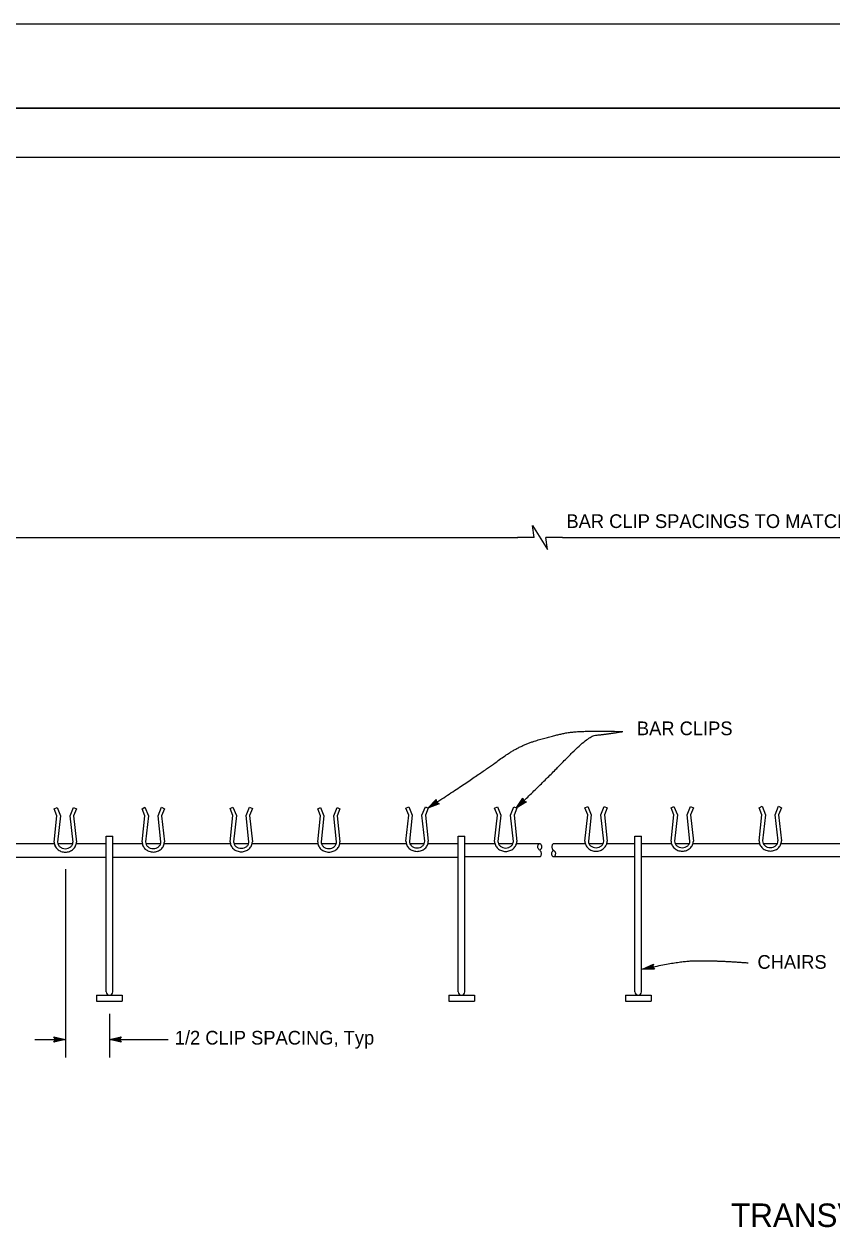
# Model space of a CAD drawing. Extents: x -893 to 867, y -474 to 712.
# Drawn here: x -505 to -92, y 95 to 712 of the extents above; entities that cross this region are included whole.
import ezdxf

# ---------------------------------------------------------------- set-up
doc = ezdxf.new("R2010")
doc.units = 0
for name, color, linetype in [('10 Sheet Format', 7, 'Continuous'), ('56 Stage 3 Anno', 7, 'Continuous'), ('60 Nongeo Data', 7, 'Continuous')]:
    doc.layers.add(name, color=color, linetype=linetype)

msp = doc.modelspace()

# ---------------------------------------------------------------- linework, layer by layer
at = {"layer": '10 Sheet Format'}
for p, q in [((-863.46, 668.96), (836.54, 668.96)), ((-813.45, 643.96), (811.55, 643.96))]:
    msp.add_line(p, q, dxfattribs=at)
for points in [[(-893.46, -474.04), (866.54, -474.04), (866.54, 711.96), (-893.46, 711.96)], [(-863.46, -431.04), (836.54, -431.04), (836.54, 668.96), (-863.46, 668.96)]]:
    msp.add_lwpolyline(points, close=True, dxfattribs=at)
at = {"layer": '56 Stage 3 Anno'}
for p, q in [((-664.27, 449.64), (-252.94, 449.64)), ((-244.74, 449.64), (-253.12, 449.64)), ((-230.26, 449.64), (-238.65, 449.64)), ((-230.26, 449.64), (203.43, 449.64)), ((-484.19, 280.24), (-484.19, 183.86)), ((-461.77, 206.21), (-461.77, 183.86)), ((-499.91, 193.13), (-484.27, 193.13)), ((-461.77, 193.13), (-431.72, 193.13))]:
    msp.add_line(p, q, dxfattribs=at)
msp.add_lwpolyline([(-244.74, 449.64), (-245.5, 455.74), (-237.88, 443.55), (-238.65, 449.64)], dxfattribs=at)
for points in [[(-293.24, 313.53), (-298.99, 311.36), (-294.7, 315.76), (-294.69, 315.35), (-297.83, 312.12), (-293.61, 313.71), (-293.98, 313.89), (-296.68, 312.87), (-294.67, 314.93), (-294.66, 314.52), (-295.53, 313.63), (-294.36, 314.07), (-294.64, 314.21), (-294.7, 315.76), (-294.64, 314.21)], [(-248.65, 314.49), (-253.94, 311.36), (-250.48, 316.44), (-250.39, 316.03), (-252.93, 312.31), (-249.05, 314.6), (-249.45, 314.72), (-251.93, 313.25), (-250.31, 315.63), (-250.22, 315.22), (-250.92, 314.19), (-249.85, 314.83), (-250.15, 314.92), (-250.48, 316.44), (-250.15, 314.92)], [(-183.13, 229.05), (-189.28, 229.01), (-183.73, 231.65), (-183.86, 231.26), (-187.92, 229.32), (-183.42, 229.34), (-183.7, 229.64), (-186.59, 229.62), (-183.99, 230.86), (-184.11, 230.47), (-185.24, 229.93), (-183.99, 229.94), (-184.21, 230.17), (-183.73, 231.65), (-184.21, 230.17)], [(-490.17, 194.45), (-484.27, 193.13), (-490.17, 191.82), (-489.96, 192.17), (-485.64, 193.13), (-489.97, 194.1), (-489.76, 193.75), (-486.99, 193.14), (-489.75, 192.52), (-489.54, 192.87), (-488.35, 193.14), (-489.55, 193.41), (-489.39, 193.13), (-490.17, 191.82), (-489.39, 193.13)], [(-455.86, 191.81), (-461.77, 193.13), (-455.86, 194.44), (-456.07, 194.09), (-460.4, 193.14), (-456.07, 192.16), (-456.28, 192.51), (-459.05, 193.13), (-456.28, 193.75), (-456.49, 193.4), (-457.69, 193.13), (-456.49, 192.86), (-456.65, 193.13), (-455.86, 194.44), (-456.65, 193.13)]]:
    msp.add_lwpolyline(points, close=True, dxfattribs=at)
for points in [[(-298.99, 311.36), (-270.9, 329.77), (-253.25, 342.88), (-236.24, 348.14), (-221.48, 351.19), (-199.33, 350.5)], [(-253.94, 311.36), (-240.41, 324.07), (-216.95, 348.43), (-208.89, 348.93), (-199.33, 350.5)], [(-189.28, 229.01), (-171.27, 233.15), (-155.98, 233.42), (-145.05, 233.01), (-135.22, 232.33)]]:
    msp.add_open_spline(points, degree=2, dxfattribs=at)
at = {"layer": '60 Nongeo Data'}
for p, q in [((-463.45, 217.49), (-463.45, 296.96)), ((-463.45, 296.96), (-460.09, 296.96)), ((-460.09, 217.49), (-460.09, 296.96)), ((-283.45, 217.49), (-283.45, 296.96)), ((-283.45, 296.96), (-280.09, 296.96)), ((-280.09, 217.49), (-280.09, 296.96)), ((-193.12, 296.96), (-189.76, 296.96)), ((-193.12, 217.49), (-193.12, 296.96)), ((-189.76, 217.49), (-189.76, 296.96)), ((-234.71, 293.21), (-218.55, 293.21)), ((-216.68, 293.21), (-209.39, 293.21)), ((-207.53, 293.21), (-193.12, 293.21)), ((-468.33, 215.81), (-455.21, 215.81)), ((-468.33, 215.81), (-468.33, 212.74)), ((-468.33, 212.74), (-455.21, 212.74)), ((-455.21, 215.81), (-455.21, 212.74)), ((-288.33, 215.81), (-275.21, 215.81)), ((-288.33, 215.81), (-288.33, 212.74)), ((-288.33, 212.74), (-275.21, 212.74)), ((-275.21, 215.81), (-275.21, 212.74)), ((-198, 215.81), (-184.88, 215.81)), ((-198, 215.81), (-198, 212.74)), ((-198, 212.74), (-184.88, 212.74)), ((-184.88, 215.81), (-184.88, 212.74))]:
    msp.add_line(p, q, dxfattribs=at)
for points in [[(-490.05, 293.99), (-488.62, 307.42), (-490.05, 310.97), (-488.59, 311.68), (-486.87, 307.42), (-488.3, 293.99)], [(-480.42, 293.99), (-481.85, 307.42), (-480.13, 311.68), (-478.67, 310.97), (-480.1, 307.41), (-478.67, 293.99)], [(-445.08, 294.07), (-443.65, 307.49), (-445.09, 311.04), (-443.63, 311.76), (-441.9, 307.49), (-443.33, 294.07)], [(-435.46, 294.07), (-436.89, 307.49), (-435.16, 311.76), (-433.7, 311.04), (-435.14, 307.49), (-433.7, 294.07)], [(-400.09, 294.21), (-398.66, 307.63), (-400.1, 311.19), (-398.63, 311.9), (-396.91, 307.63), (-398.34, 294.21)], [(-390.46, 294.21), (-391.9, 307.63), (-390.17, 311.9), (-388.71, 311.19), (-390.14, 307.63), (-388.71, 294.21)], [(-355.31, 294.06), (-353.88, 307.48), (-355.31, 311.03), (-353.85, 311.75), (-352.13, 307.48), (-353.56, 294.06)], [(-345.68, 294.06), (-347.11, 307.48), (-345.39, 311.75), (-343.93, 311.03), (-345.36, 307.48), (-343.93, 294.06)], [(-310.21, 294.4), (-308.78, 307.82), (-310.21, 311.38), (-308.75, 312.09), (-307.03, 307.82), (-308.46, 294.4)], [(-300.58, 294.4), (-302.01, 307.82), (-300.29, 312.09), (-298.82, 311.38), (-300.26, 307.82), (-298.83, 294.4)], [(-264.92, 294.37), (-263.49, 307.79), (-264.92, 311.35), (-263.46, 312.06), (-261.73, 307.79), (-263.16, 294.37)], [(-255.29, 294.37), (-256.72, 307.79), (-255, 312.06), (-253.53, 311.35), (-254.97, 307.79), (-253.54, 294.37)], [(-218.72, 294.49), (-217.29, 307.92), (-218.73, 311.47), (-217.27, 312.18), (-215.54, 307.92), (-216.97, 294.49)], [(-209.1, 294.49), (-210.53, 307.92), (-208.8, 312.18), (-207.34, 311.47), (-208.78, 307.91), (-207.34, 294.49)], [(-174.65, 294.52), (-173.22, 307.94), (-174.66, 311.5), (-173.2, 312.21), (-171.47, 307.94), (-172.9, 294.52)], [(-165.03, 294.52), (-166.46, 307.94), (-164.73, 312.21), (-163.27, 311.5), (-164.71, 307.94), (-163.27, 294.52)], [(-129.64, 294.58), (-128.21, 308), (-129.65, 311.56), (-128.18, 312.27), (-126.46, 308), (-127.89, 294.58)], [(-120.01, 294.58), (-121.45, 308), (-119.72, 312.27), (-118.26, 311.55), (-119.69, 308), (-118.26, 294.58)], [(-523.9, 293.21), (-489.98, 293.21)], [(-488.19, 293.21), (-480.53, 293.21)], [(-478.74, 293.21), (-463.45, 293.21)], [(-460.2, 293.21), (-445, 293.21)], [(-443.2, 293.21), (-435.59, 293.21)], [(-433.78, 293.21), (-399.98, 293.21)], [(-398.16, 293.21), (-390.64, 293.21)], [(-388.82, 293.21), (-355.23, 293.21)], [(-353.44, 293.21), (-345.81, 293.21)], [(-344.01, 293.21), (-310.06, 293.21)], [(-308.2, 293.21), (-300.83, 293.21)], [(-298.91, 293.21), (-283.5, 293.21)], [(-280.06, 293.21), (-264.77, 293.21)], [(-262.92, 293.21), (-255.53, 293.21)], [(-253.68, 293.21), (-241.78, 293.21)], [(-241.84, 286.48), (-241.74, 286.49), (-241.56, 286.57), (-241.4, 286.71), (-241.28, 286.88), (-241.16, 287.1), (-241.06, 287.4), (-240.99, 287.74), (-240.97, 288.05), (-240.97, 288.4), (-241.04, 288.74), (-241.17, 289.08), (-241.37, 289.4), (-241.56, 289.61), (-241.83, 289.85), (-242.13, 290.07), (-242.35, 290.3), (-242.57, 290.65), (-242.71, 291.01), (-242.76, 291.25), (-242.77, 291.68), (-242.73, 292.03), (-242.66, 292.34), (-242.57, 292.58), (-242.44, 292.82), (-242.28, 293.02), (-242.15, 293.13), (-242.01, 293.2), (-241.84, 293.2), (-241.66, 293.19), (-241.52, 293.12), (-241.41, 293.04), (-241.27, 292.87), (-241.14, 292.66), (-241.07, 292.5), (-240.99, 292.26), (-240.94, 291.98), (-240.91, 291.7), (-240.91, 291.47), (-240.94, 291.19), (-240.99, 290.97), (-241.08, 290.73), (-241.13, 290.61), (-241.23, 290.45), (-241.32, 290.33), (-241.47, 290.15), (-241.62, 290.02), (-241.73, 289.92), (-241.83, 289.86)], [(-234.75, 293.2), (-234.84, 293.19), (-235.03, 293.11), (-235.19, 292.97), (-235.31, 292.8), (-235.42, 292.58), (-235.52, 292.28), (-235.59, 291.94), (-235.62, 291.63), (-235.61, 291.28), (-235.54, 290.94), (-235.41, 290.6), (-235.21, 290.28), (-235.03, 290.07), (-234.76, 289.83), (-234.45, 289.61), (-234.23, 289.38), (-234.01, 289.03), (-233.87, 288.67), (-233.83, 288.42), (-233.82, 288), (-233.85, 287.65), (-233.92, 287.34), (-234.01, 287.1), (-234.14, 286.86), (-234.3, 286.65), (-234.43, 286.55), (-234.57, 286.48), (-234.75, 286.48), (-234.92, 286.48), (-235.06, 286.55), (-235.17, 286.64), (-235.32, 286.81), (-235.44, 287.02), (-235.51, 287.17), (-235.59, 287.42), (-235.64, 287.7), (-235.67, 287.98), (-235.68, 288.2), (-235.65, 288.49), (-235.59, 288.71), (-235.5, 288.95), (-235.46, 289.07), (-235.35, 289.22), (-235.26, 289.35), (-235.11, 289.53), (-234.97, 289.66), (-234.85, 289.75), (-234.75, 289.82)], [(-189.75, 293.21), (-174.47, 293.21)], [(-172.59, 293.21), (-165.34, 293.21)], [(-163.46, 293.21), (-129.5, 293.21)], [(-127.42, 293.21), (-120.71, 293.21)], [(-118.81, 293.21), (-84.26, 293.21)], [(-463.45, 286.12), (-640.09, 286.12)], [(-283.45, 286.12), (-460.09, 286.12)], [(-241.76, 286.48), (-280.09, 286.48)], [(-193.12, 286.48), (-234.75, 286.48)], [(-13.16, 286.48), (-189.76, 286.48)]]:
    msp.add_lwpolyline(points, dxfattribs=at)
for centre, radius, start, end in [((-485.36, 293.99), 4.68, 180, 204.56696), ((-484.88, 294.22), 5.22, 204.56696, 227.82024), ((-484.56, 294.56), 5.69, 227.82024, 249.42792), ((-485.34, 293.99), 2.95, 180, 205.60576), ((-484.87, 294.22), 3.48, 205.60576, 229.1629), ((-484.56, 294.58), 3.95, 229.1629, 250.30223), ((-484.36, 295.14), 4.55, 250.30223, 270), ((-484.36, 295.14), 4.55, 270, 289.69777), ((-484.16, 294.58), 3.95, 289.69777, 310.8371), ((-484.15, 294.56), 5.69, 290.57208, 312.17976), ((-483.85, 294.22), 3.48, 310.8371, 334.39424), ((-483.38, 293.99), 2.95, 334.39424, 360), ((-483.84, 294.22), 5.22, 312.17976, 335.43304), ((-483.35, 293.99), 4.68, 335.43304, 360), ((-440.4, 294.07), 4.68, 180, 204.56696), ((-439.91, 294.29), 5.22, 204.56696, 227.82024), ((-439.6, 294.64), 5.69, 227.82024, 249.42792), ((-440.38, 294.07), 2.95, 180, 205.60576), ((-439.9, 294.3), 3.48, 205.60576, 229.1629), ((-439.59, 294.65), 3.95, 229.1629, 250.30223), ((-439.39, 295.21), 4.55, 250.30223, 270), ((-439.39, 295.21), 4.55, 270, 289.69777), ((-439.19, 294.65), 3.95, 289.69777, 310.8371), ((-439.19, 294.64), 5.69, 290.57208, 312.17976), ((-438.89, 294.3), 3.48, 310.8371, 334.39424), ((-438.41, 294.07), 2.95, 334.39424, 360), ((-438.88, 294.29), 5.22, 312.17976, 335.43304), ((-438.39, 294.07), 4.68, 335.43304, 360), ((-395.41, 294.21), 4.68, 180, 204.56696), ((-394.92, 294.44), 5.22, 204.56696, 227.82024), ((-394.61, 294.78), 5.69, 227.82024, 249.42792), ((-395.39, 294.21), 2.95, 180, 205.60576), ((-394.91, 294.44), 3.48, 205.60576, 229.1629), ((-394.6, 294.8), 3.95, 229.1629, 250.30223), ((-394.4, 295.36), 4.55, 250.30223, 270), ((-394.4, 295.36), 4.55, 270, 289.69777), ((-394.2, 294.8), 3.95, 289.69777, 310.8371), ((-394.2, 294.78), 5.69, 290.57208, 312.17976), ((-393.89, 294.44), 3.48, 310.8371, 334.39424), ((-393.42, 294.21), 2.95, 334.39424, 360), ((-393.88, 294.44), 5.22, 312.17976, 335.43304), ((-393.4, 294.21), 4.68, 335.43304, 360), ((-350.63, 294.06), 4.68, 180, 204.56696), ((-350.14, 294.28), 5.22, 204.56696, 227.82024), ((-349.82, 294.63), 5.69, 227.82024, 249.42792), ((-350.6, 294.06), 2.95, 180, 205.60576), ((-350.13, 294.29), 3.48, 205.60576, 229.1629), ((-349.82, 294.64), 3.95, 229.1629, 250.30223), ((-349.62, 295.2), 4.55, 250.30223, 270), ((-349.62, 295.2), 4.55, 270, 289.69777), ((-349.42, 294.64), 3.95, 289.69777, 310.8371), ((-349.42, 294.63), 5.69, 290.57208, 312.17976), ((-349.11, 294.29), 3.48, 310.8371, 334.39424), ((-348.64, 294.06), 2.95, 334.39424, 360), ((-349.1, 294.28), 5.22, 312.17976, 335.43304), ((-348.61, 294.06), 4.68, 335.43304, 360), ((-305.52, 294.4), 4.68, 180, 204.56696), ((-305.04, 294.63), 5.22, 204.56696, 227.82024), ((-304.72, 294.97), 5.69, 227.82024, 249.42792), ((-305.5, 294.4), 2.95, 180, 205.60576), ((-305.03, 294.63), 3.48, 205.60576, 229.1629), ((-304.72, 294.99), 3.95, 229.1629, 250.30223), ((-304.52, 295.55), 4.55, 250.30223, 270), ((-304.52, 295.55), 4.55, 270, 289.69777), ((-304.32, 294.99), 3.95, 289.69777, 310.8371), ((-304.31, 294.97), 5.69, 290.57208, 312.17976), ((-304.01, 294.63), 3.48, 310.8371, 334.39424), ((-303.54, 294.4), 2.95, 334.39424, 360), ((-304, 294.63), 5.22, 312.17976, 335.43304), ((-303.51, 294.4), 4.68, 335.43304, 360), ((-260.23, 294.37), 4.68, 180, 204.56696), ((-259.74, 294.6), 5.22, 204.56696, 227.82024), ((-259.43, 294.94), 5.69, 227.82024, 249.42792), ((-260.21, 294.37), 2.95, 180, 205.60576), ((-259.73, 294.6), 3.48, 205.60576, 229.1629), ((-259.43, 294.96), 3.95, 229.1629, 250.30223), ((-259.23, 295.52), 4.55, 250.30223, 270), ((-259.23, 295.52), 4.55, 270, 289.69777), ((-259.03, 294.96), 3.95, 289.69777, 310.8371), ((-259.02, 294.94), 5.69, 290.57208, 312.17976), ((-258.72, 294.6), 3.48, 310.8371, 334.39424), ((-258.24, 294.37), 2.95, 334.39424, 360), ((-258.71, 294.6), 5.22, 312.17976, 335.43304), ((-258.22, 294.37), 4.68, 335.43304, 360), ((-214.04, 294.49), 4.68, 180, 204.56696), ((-213.55, 294.72), 5.22, 204.56696, 227.82024), ((-213.24, 295.06), 5.69, 227.82024, 249.42792), ((-214.02, 294.49), 2.95, 180, 205.60576), ((-213.54, 294.72), 3.48, 205.60576, 229.1629), ((-213.23, 295.08), 3.95, 229.1629, 250.30223), ((-213.03, 295.64), 4.55, 250.30223, 270), ((-213.03, 295.64), 4.55, 270, 289.69777), ((-212.84, 295.08), 3.95, 289.69777, 310.8371), ((-212.83, 295.06), 5.69, 290.57208, 312.17976), ((-212.53, 294.72), 3.48, 310.8371, 334.39424), ((-212.05, 294.49), 2.95, 334.39424, 360), ((-212.52, 294.72), 5.22, 312.17976, 335.43304), ((-212.03, 294.49), 4.68, 335.43304, 360), ((-169.97, 294.52), 4.68, 180, 204.56696), ((-169.48, 294.75), 5.22, 204.56696, 227.82024), ((-169.17, 295.09), 5.69, 227.82024, 249.42792), ((-169.95, 294.52), 2.95, 180, 205.60576), ((-169.47, 294.75), 3.48, 205.60576, 229.1629), ((-169.16, 295.11), 3.95, 229.1629, 250.30223), ((-168.96, 295.67), 4.55, 250.30223, 270), ((-168.96, 295.67), 4.55, 270, 289.69777), ((-168.76, 295.11), 3.95, 289.69777, 310.8371), ((-168.76, 295.09), 5.69, 290.57208, 312.17976), ((-168.46, 294.75), 3.48, 310.8371, 334.39424), ((-167.98, 294.52), 2.95, 334.39424, 360), ((-168.45, 294.75), 5.22, 312.17976, 335.43304), ((-167.96, 294.52), 4.68, 335.43304, 360), ((-124.96, 294.58), 4.68, 180, 204.56696), ((-124.47, 294.8), 5.22, 204.56696, 227.82024), ((-124.16, 295.15), 5.69, 227.82024, 249.42792), ((-124.93, 294.58), 2.95, 180, 205.60576), ((-124.46, 294.81), 3.48, 205.60576, 229.1629), ((-124.15, 295.16), 3.95, 229.1629, 250.30223), ((-123.95, 295.72), 4.55, 250.30223, 270), ((-123.95, 295.72), 4.55, 270, 289.69777), ((-123.75, 295.16), 3.95, 289.69777, 310.8371), ((-123.75, 295.15), 5.69, 290.57208, 312.17976), ((-123.44, 294.81), 3.48, 310.8371, 334.39424), ((-122.97, 294.58), 2.95, 334.39424, 360), ((-123.43, 294.8), 5.22, 312.17976, 335.43304), ((-122.95, 294.58), 4.68, 335.43304, 360), ((-484.36, 295.11), 6.27, 249.42792, 270), ((-484.36, 295.11), 6.27, 270, 290.57208), ((-439.39, 295.18), 6.27, 249.42792, 270), ((-439.39, 295.18), 6.27, 270, 290.57208), ((-394.4, 295.33), 6.27, 249.42792, 270), ((-394.4, 295.33), 6.27, 270, 290.57208), ((-349.62, 295.17), 6.27, 249.42792, 270), ((-349.62, 295.17), 6.27, 270, 290.57208), ((-304.52, 295.52), 6.27, 249.42792, 270), ((-304.52, 295.52), 6.27, 270, 290.57208), ((-259.23, 295.49), 6.27, 249.42792, 270), ((-259.23, 295.49), 6.27, 270, 290.57208), ((-213.03, 295.61), 6.27, 249.42792, 270), ((-213.03, 295.61), 6.27, 270, 290.57208), ((-168.96, 295.64), 6.27, 249.42792, 270), ((-168.96, 295.64), 6.27, 270, 290.57208), ((-123.95, 295.69), 6.27, 249.42792, 270), ((-123.95, 295.69), 6.27, 270, 290.57208), ((-461.77, 217.49), 1.68, 180.04072, 359.95928), ((-281.77, 217.49), 1.68, 180.04072, 359.95928), ((-191.44, 217.49), 1.68, 180.04072, 359.95928)]:
    msp.add_arc(centre, radius, start, end, dxfattribs=at)

# ---------------------------------------------------------------- texts
at = {"layer": '10 Sheet Format'}
for s, height, p in [('BAR CLIP SPACINGS TO MATCH LONGITUDINAL BAR SPACINGS, SEE NOTE 1', 7, (-228.17, 454.49)), ('BAR CLIPS', 7, (-192.14, 348.62)), ('CHAIRS', 7, (-130.51, 229.24)), ('1/2 CLIP SPACING, Typ', 7, (-428.4, 190.53)), ('TRANSVERSE BAR ASSEMBLY', 12, (-144.01, 97.32))]:
    msp.add_text(s, height=height, dxfattribs=at).set_placement(p)

doc.saveas('drawing.dxf')
